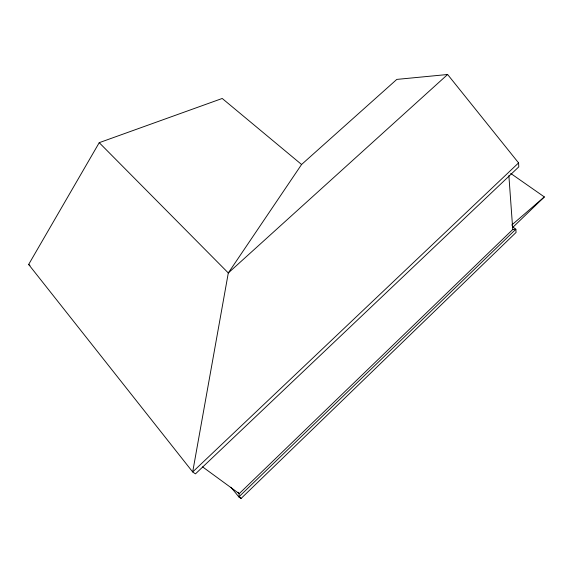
<?xml version="1.0" encoding="UTF-8"?>
<svg xmlns="http://www.w3.org/2000/svg" width="573" height="573" viewBox="0 0 573 573"><rect width="100%" height="100%" fill="white"/><g stroke="black" fill="none" stroke-linecap="round" stroke-linejoin="round"><path stroke-width="0.86" d="M28.65 264.468L99.229 142.677L222.217 98.47L301.577 164.494L396.803 79.403L447.62 74.497L518.579 162.904L518.787 166.865L195.45 473.878L192.686 471.951L28.65 264.468L29.982 265.636M301.577 164.494L228.305 272.956L192.686 471.951L518.579 162.904M230.976 487.236L238.862 496.941L515.865 229.236L512.763 229.494L239.228 493.64L238.862 496.941L241.032 498.503L516.072 232.43L515.865 229.236L512.634 226.851M512.541 227.631L544.35 196.926L510.693 173.418M447.62 74.497L228.305 272.956L99.229 142.677M511.689 225.082L544.35 196.926M202.563 466.859L239.228 493.64L238.096 492.257M239.908 497.113L241.032 498.503M508.874 175.646L512.763 229.494"/></g></svg>
